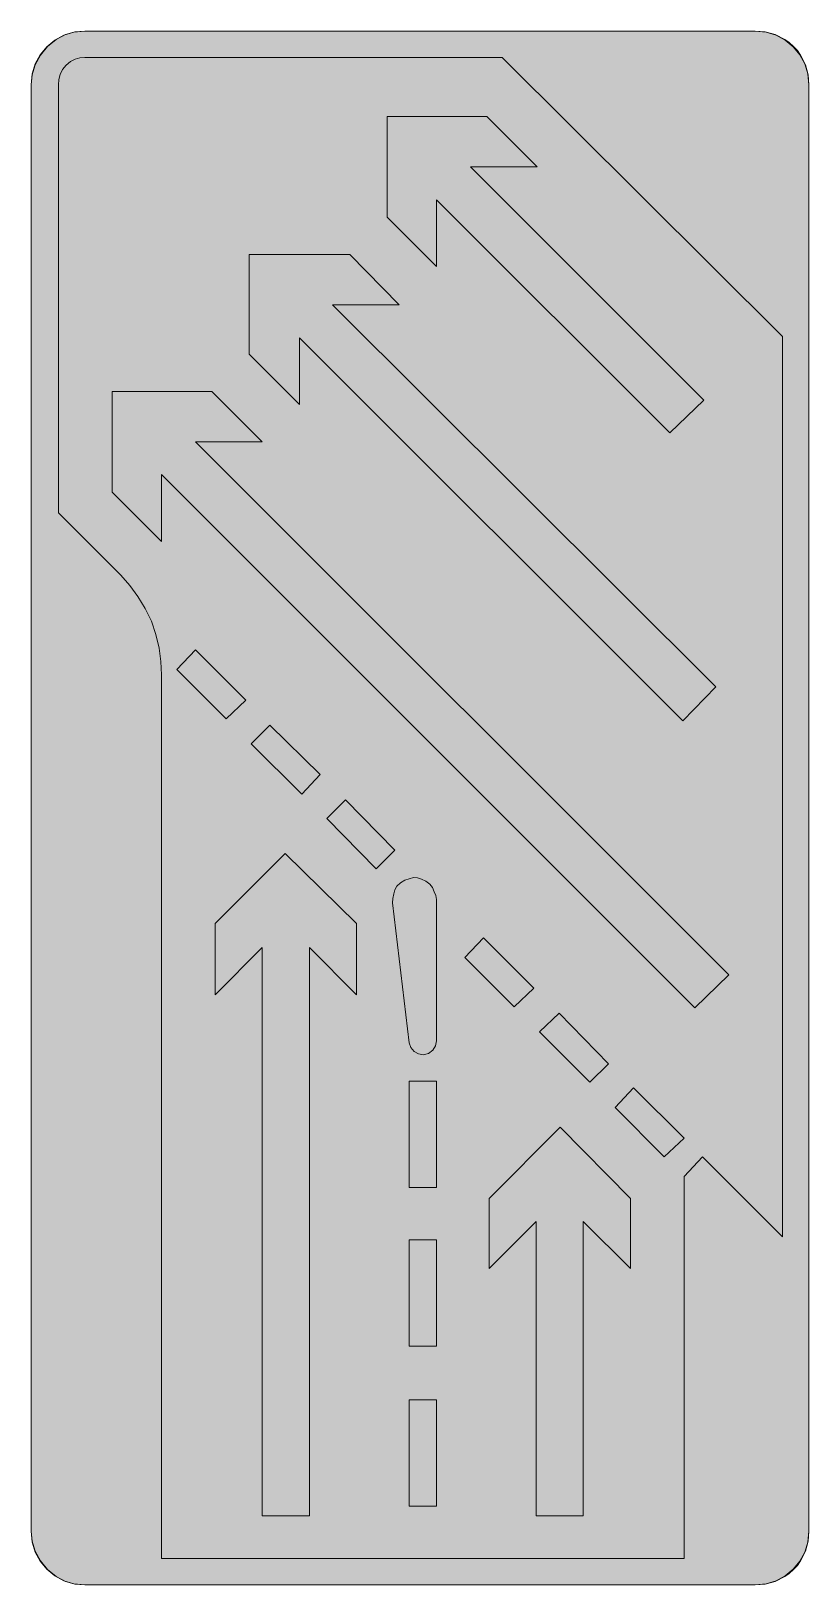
# Model space of a CAD drawing. Header units: metres. Extents: x 221 to 348, y 8 to 264.
import ezdxf

# ---------------------------------------------------------------- set-up
doc = ezdxf.new("R2010")
doc.units = ezdxf.units.M
for name, color, linetype, true_color in [('FILL_LIME_00FF00', 7, 'Continuous', 0x00ff00), ('FILL_WHITE_FFFFFF', 7, 'Continuous', 0xffffff), ('STROKE_LIME_00FF00', 7, 'Continuous', 0x00ff00)]:
    doc.layers.add(name, color=color, linetype=linetype, true_color=true_color)

msp = doc.modelspace()

# ---------------------------------------------------------------- hatches: boundary and pattern name
at = {"layer": 'FILL_LIME_00FF00', "true_color": 0x00ff00}
h = msp.add_hatch(color=7, dxfattribs=at)
h.dxf.hatch_style = 1
h.paths.add_polyline_path([(242.04, 157.86), (241.94, 160.05), (241.64, 162.27), (241.13, 164.49), (240.42, 166.68), (239.38, 168.77), (238.17, 170.73), (236.83, 172.55), (235.38, 174.24), (225.12, 184.5), (225.12, 254.88), (225.19, 255.72), (225.41, 256.57), (225.8, 257.39), (226.38, 258.12), (227.09, 258.7), (227.84, 259.09), (228.63, 259.31), (229.44, 259.38), (298.02, 259.38), (344.1, 213.48), (344.1, 65.52), (330.96, 78.66), (327.9, 75.42), (327.9, 12.6), (242.04, 12.6), (242.04, 157.86)])
at = {"layer": 'FILL_WHITE_FFFFFF', "true_color": 0xffffff}
h = msp.add_hatch(color=7, dxfattribs=at)
h.dxf.hatch_style = 1
h.paths.add_polyline_path([(229.44, 8.28), (227.83, 8.42), (226.25, 8.86), (224.73, 9.65), (223.32, 10.8), (222.14, 12.24), (221.3, 13.81), (220.79, 15.46), (220.62, 17.1), (220.62, 254.88), (220.79, 256.52), (221.3, 258.16), (222.14, 259.74), (223.32, 261.18), (224.73, 262.33), (226.25, 263.11), (227.83, 263.56), (229.44, 263.7), (339.6, 263.7), (341.24, 263.56), (342.89, 263.11), (344.46, 262.33), (345.2, 261.81), (345.9, 261.18), (346.53, 260.48), (347.05, 259.74), (347.84, 258.16), (348.28, 256.52), (348.42, 254.88), (348.42, 17.1), (348.28, 15.46), (347.84, 13.81), (347.05, 12.24), (346.53, 11.5), (345.9, 10.8), (345.2, 10.17), (344.46, 9.65), (342.89, 8.86), (341.24, 8.42), (339.6, 8.28), (229.44, 8.28)])
h = msp.add_hatch(color=7, dxfattribs=at)
h.dxf.hatch_style = 1
h.paths.add_polyline_path([(279.12, 249.66), (295.5, 249.66), (303.78, 241.38), (292.8, 241.38), (331.14, 203.04), (325.56, 197.64), (287.22, 235.98), (287.22, 225), (279.12, 233.1), (279.12, 249.66)])
h = msp.add_hatch(color=7, dxfattribs=at)
h.dxf.hatch_style = 1
h.paths.add_polyline_path([(256.44, 226.98), (273, 226.98), (281.1, 218.7), (270.12, 218.7), (333.12, 155.88), (327.72, 150.3), (264.72, 213.3), (264.72, 202.32), (256.44, 210.6), (256.44, 226.98)])
h = msp.add_hatch(color=7, dxfattribs=at)
h.dxf.hatch_style = 1
h.paths.add_polyline_path([(233.94, 204.48), (250.32, 204.48), (258.6, 196.2), (247.62, 196.2), (335.28, 108.54), (329.7, 103.14), (242.04, 190.8), (242.04, 179.82), (233.94, 187.92), (233.94, 204.48)])
h = msp.add_hatch(color=7, dxfattribs=at)
h.dxf.hatch_style = 1
h.paths.add_polyline_path([(252.66, 150.66), (244.56, 158.76), (247.62, 162), (255.9, 153.72), (252.66, 150.66)])
h = msp.add_hatch(color=7, dxfattribs=at)
h.dxf.hatch_style = 1
h.paths.add_polyline_path([(265.08, 138.24), (256.8, 146.52), (259.86, 149.58), (268.14, 141.48), (265.08, 138.24)])
h = msp.add_hatch(color=7, dxfattribs=at)
h.dxf.hatch_style = 1
h.paths.add_polyline_path([(277.32, 126), (269.22, 134.28), (272.28, 137.34), (280.38, 129.06), (277.32, 126)])
h = msp.add_hatch(color=7, dxfattribs=at)
h.dxf.hatch_style = 1
h.paths.add_polyline_path([(266.34, 113.04), (266.34, 19.62), (258.6, 19.62), (258.6, 113.04), (250.86, 105.3), (250.86, 117), (262.38, 128.52), (274.08, 117), (274.08, 105.3), (266.34, 113.04)])
h = msp.add_hatch(color=7, dxfattribs=at)
h.dxf.hatch_style = 1
h.paths.add_polyline_path([(287.06, 96.87), (286.61, 96.17), (285.93, 95.66), (285.06, 95.4), (284.26, 95.56), (283.55, 95.99), (283.01, 96.62), (282.72, 97.38), (280.02, 120.42), (280.04, 121.14), (280.2, 121.86), (280.4, 122.56), (280.74, 123.12), (281.34, 123.7), (282.02, 124.11), (283.44, 124.56), (284.12, 124.49), (284.79, 124.29), (285.46, 123.95), (286.14, 123.48), (286.57, 122.92), (286.86, 122.22), (287.11, 121.59), (287.22, 120.96), (287.22, 97.74), (287.06, 96.87)])
h = msp.add_hatch(color=7, dxfattribs=at)
h.dxf.hatch_style = 1
h.paths.add_polyline_path([(300, 103.32), (291.9, 111.42), (294.96, 114.66), (303.24, 106.38), (300, 103.32)])
h = msp.add_hatch(color=7, dxfattribs=at)
h.dxf.hatch_style = 1
h.paths.add_polyline_path([(312.42, 90.9), (304.14, 99.18), (307.38, 102.24), (315.48, 93.96), (312.42, 90.9)])
h = msp.add_hatch(color=7, dxfattribs=at)
h.dxf.hatch_style = 1
h.paths.add_polyline_path([(287.22, 91.08), (287.22, 73.62), (282.72, 73.62), (282.72, 91.08), (287.22, 91.08)])
h = msp.add_hatch(color=7, dxfattribs=at)
h.dxf.hatch_style = 1
h.paths.add_polyline_path([(324.66, 78.66), (316.56, 86.76), (319.62, 90), (327.9, 81.72), (324.66, 78.66)])
h = msp.add_hatch(color=7, dxfattribs=at)
h.dxf.hatch_style = 1
h.paths.add_polyline_path([(319.08, 71.82), (319.08, 60.3), (311.34, 68.04), (311.34, 19.62), (303.6, 19.62), (303.6, 68.04), (295.86, 60.3), (295.86, 71.82), (307.56, 83.52), (319.08, 71.82)])
h = msp.add_hatch(color=7, dxfattribs=at)
h.dxf.hatch_style = 1
h.paths.add_polyline_path([(287.22, 64.98), (287.22, 47.52), (282.72, 47.52), (282.72, 64.98), (287.22, 64.98)])
h = msp.add_hatch(color=7, dxfattribs=at)
h.dxf.hatch_style = 1
h.paths.add_polyline_path([(287.22, 38.7), (287.22, 21.24), (282.72, 21.24), (282.72, 38.7), (287.22, 38.7)])

# ---------------------------------------------------------------- linework, layer by layer
at = {"layer": 'FILL_LIME_00FF00', "lineweight": 0, "true_color": 0x00ff00}
msp.add_lwpolyline([(242.04, 157.86), (241.94, 160.05), (241.64, 162.27), (241.13, 164.49), (240.42, 166.68), (239.38, 168.77), (238.17, 170.73), (236.83, 172.55), (235.38, 174.24), (225.12, 184.5), (225.12, 254.88), (225.19, 255.72), (225.41, 256.57), (225.8, 257.39), (226.38, 258.12), (227.09, 258.7), (227.84, 259.09), (228.63, 259.31), (229.44, 259.38), (298.02, 259.38), (344.1, 213.48), (344.1, 65.52), (330.96, 78.66), (327.9, 75.42), (327.9, 12.6), (242.04, 12.6)], close=True, dxfattribs=at)
at = {"layer": 'FILL_WHITE_FFFFFF', "lineweight": 0, "true_color": 0xffffff}
for points in [[(229.44, 8.28), (227.83, 8.42), (226.25, 8.86), (224.73, 9.65), (223.32, 10.8), (222.14, 12.24), (221.3, 13.81), (220.79, 15.46), (220.62, 17.1), (220.62, 254.88), (220.79, 256.52), (221.3, 258.16), (222.14, 259.74), (223.32, 261.18), (224.73, 262.33), (226.25, 263.11), (227.83, 263.56), (229.44, 263.7), (339.6, 263.7), (341.24, 263.56), (342.89, 263.11), (344.46, 262.33), (345.2, 261.81), (345.9, 261.18), (346.53, 260.48), (347.05, 259.74), (347.84, 258.16), (348.28, 256.52), (348.42, 254.88), (348.42, 17.1), (348.28, 15.46), (347.84, 13.81), (347.05, 12.24), (346.53, 11.5), (345.9, 10.8), (345.2, 10.17), (344.46, 9.65), (342.89, 8.86), (341.24, 8.42), (339.6, 8.28)], [(279.12, 249.66), (295.5, 249.66), (303.78, 241.38), (292.8, 241.38), (331.14, 203.04), (325.56, 197.64), (287.22, 235.98), (287.22, 225), (279.12, 233.1)], [(256.44, 226.98), (273, 226.98), (281.1, 218.7), (270.12, 218.7), (333.12, 155.88), (327.72, 150.3), (264.72, 213.3), (264.72, 202.32), (256.44, 210.6)], [(233.94, 204.48), (250.32, 204.48), (258.6, 196.2), (247.62, 196.2), (335.28, 108.54), (329.7, 103.14), (242.04, 190.8), (242.04, 179.82), (233.94, 187.92)], [(252.66, 150.66), (244.56, 158.76), (247.62, 162), (255.9, 153.72)], [(265.08, 138.24), (256.8, 146.52), (259.86, 149.58), (268.14, 141.48)], [(277.32, 126), (269.22, 134.28), (272.28, 137.34), (280.38, 129.06)], [(266.34, 113.04), (266.34, 19.62), (258.6, 19.62), (258.6, 113.04), (250.86, 105.3), (250.86, 117), (262.38, 128.52), (274.08, 117), (274.08, 105.3)], [(287.06, 96.87), (286.61, 96.17), (285.93, 95.66), (285.06, 95.4), (284.26, 95.56), (283.55, 95.99), (283.01, 96.62), (282.72, 97.38), (280.02, 120.42), (280.04, 121.14), (280.2, 121.86), (280.4, 122.56), (280.74, 123.12), (281.34, 123.7), (282.02, 124.11), (283.44, 124.56), (284.12, 124.49), (284.79, 124.29), (285.46, 123.95), (286.14, 123.48), (286.57, 122.92), (286.86, 122.22), (287.11, 121.59), (287.22, 120.96), (287.22, 97.74)], [(300, 103.32), (291.9, 111.42), (294.96, 114.66), (303.24, 106.38)], [(312.42, 90.9), (304.14, 99.18), (307.38, 102.24), (315.48, 93.96)], [(287.22, 91.08), (287.22, 73.62), (282.72, 73.62), (282.72, 91.08)], [(324.66, 78.66), (316.56, 86.76), (319.62, 90), (327.9, 81.72)], [(319.08, 71.82), (319.08, 60.3), (311.34, 68.04), (311.34, 19.62), (303.6, 19.62), (303.6, 68.04), (295.86, 60.3), (295.86, 71.82), (307.56, 83.52)], [(287.22, 64.98), (287.22, 47.52), (282.72, 47.52), (282.72, 64.98)], [(287.22, 38.7), (287.22, 21.24), (282.72, 21.24), (282.72, 38.7)]]:
    msp.add_lwpolyline(points, close=True, dxfattribs=at)
at = {"layer": 'STROKE_LIME_00FF00', "lineweight": 0, "true_color": 0x00ff00}
for points in [[(220.62, 254.88), (220.8, 256.65), (221.31, 258.31), (222.13, 259.81), (223.21, 261.11), (224.51, 262.19), (226.01, 263.01), (227.67, 263.52), (229.44, 263.7)], [(229.44, 263.7), (339.6, 263.7)], [(339.6, 263.7), (341.37, 263.52), (343.03, 263.01), (344.53, 262.19), (345.83, 261.11), (346.91, 259.81), (347.73, 258.31), (348.24, 256.65), (348.42, 254.88)], [(220.62, 17.1), (220.62, 254.88)], [(348.42, 254.88), (348.42, 17.1)], [(229.44, 8.28), (227.67, 8.46), (226.01, 8.97), (224.51, 9.79), (223.21, 10.87), (222.13, 12.17), (221.31, 13.67), (220.8, 15.33), (220.62, 17.1)], [(348.42, 17.1), (348.24, 15.33), (347.73, 13.67), (346.91, 12.17), (345.83, 10.87), (344.53, 9.79), (343.03, 8.97), (341.37, 8.46), (339.6, 8.28)], [(339.6, 8.28), (229.44, 8.28)]]:
    msp.add_lwpolyline(points, dxfattribs=at)

doc.saveas('drawing.dxf')
